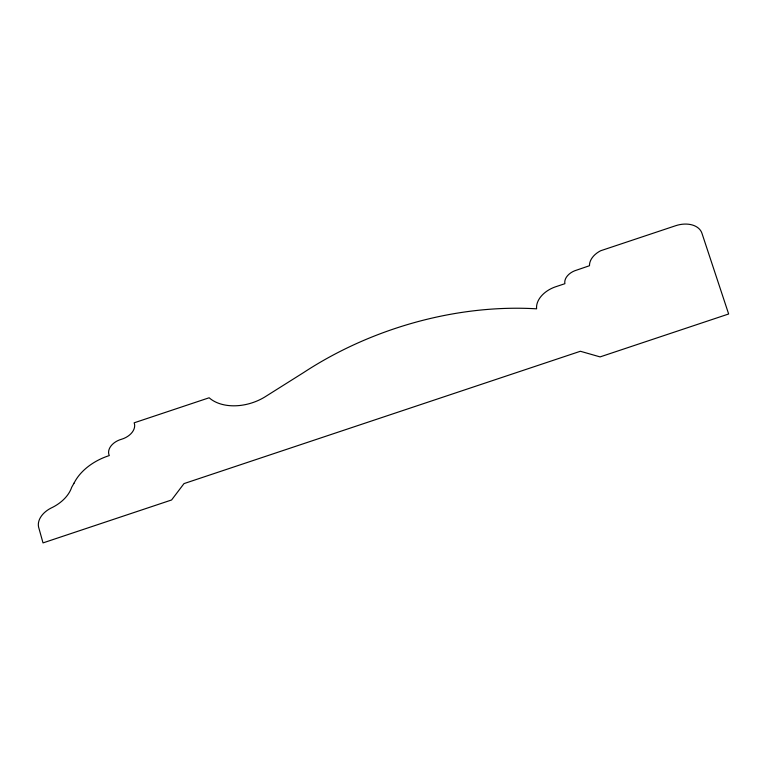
<?xml version="1.0" encoding="UTF-8"?>
<svg xmlns="http://www.w3.org/2000/svg" width="767" height="767" viewBox="0 0 767 767"><rect width="100%" height="100%" fill="white"/><g stroke="black" fill="none" stroke-linecap="round" stroke-linejoin="round"><path stroke-width="1.15" d="M74.083 483.095L71.667 487.323A36.097 24.707 -18.6 0 1 50.948 508.128A22.627 15.493 -18.6 0 0 38.58 527.054L43.019 542.902L171.578 499.979L184.003 483.603L580.379 351.267L600.091 356.904L728.65 313.991L701.939 233.245A22.588 15.465 -18.6 0 0 675.65 225.719L600.657 250.751A19.971 13.672 -18.6 0 0 589.487 265.727L574.684 270.789A14.621 10.009 -18.6 0 0 564.886 283.694L555.011 286.992A25.503 17.459 -18.6 0 0 536.603 308.823A278.363 190.552 -18.6 0 0 303.598 372.58L266.446 395.964A42.588 29.156 -18.6 0 1 209.142 397.776L134.148 422.818A16.375 11.208 -18.6 0 1 121.723 439.194A15.647 10.709 -18.6 0 0 109.297 455.569A49.788 34.084 -18.6 0 0 74.083 483.095"/></g></svg>
